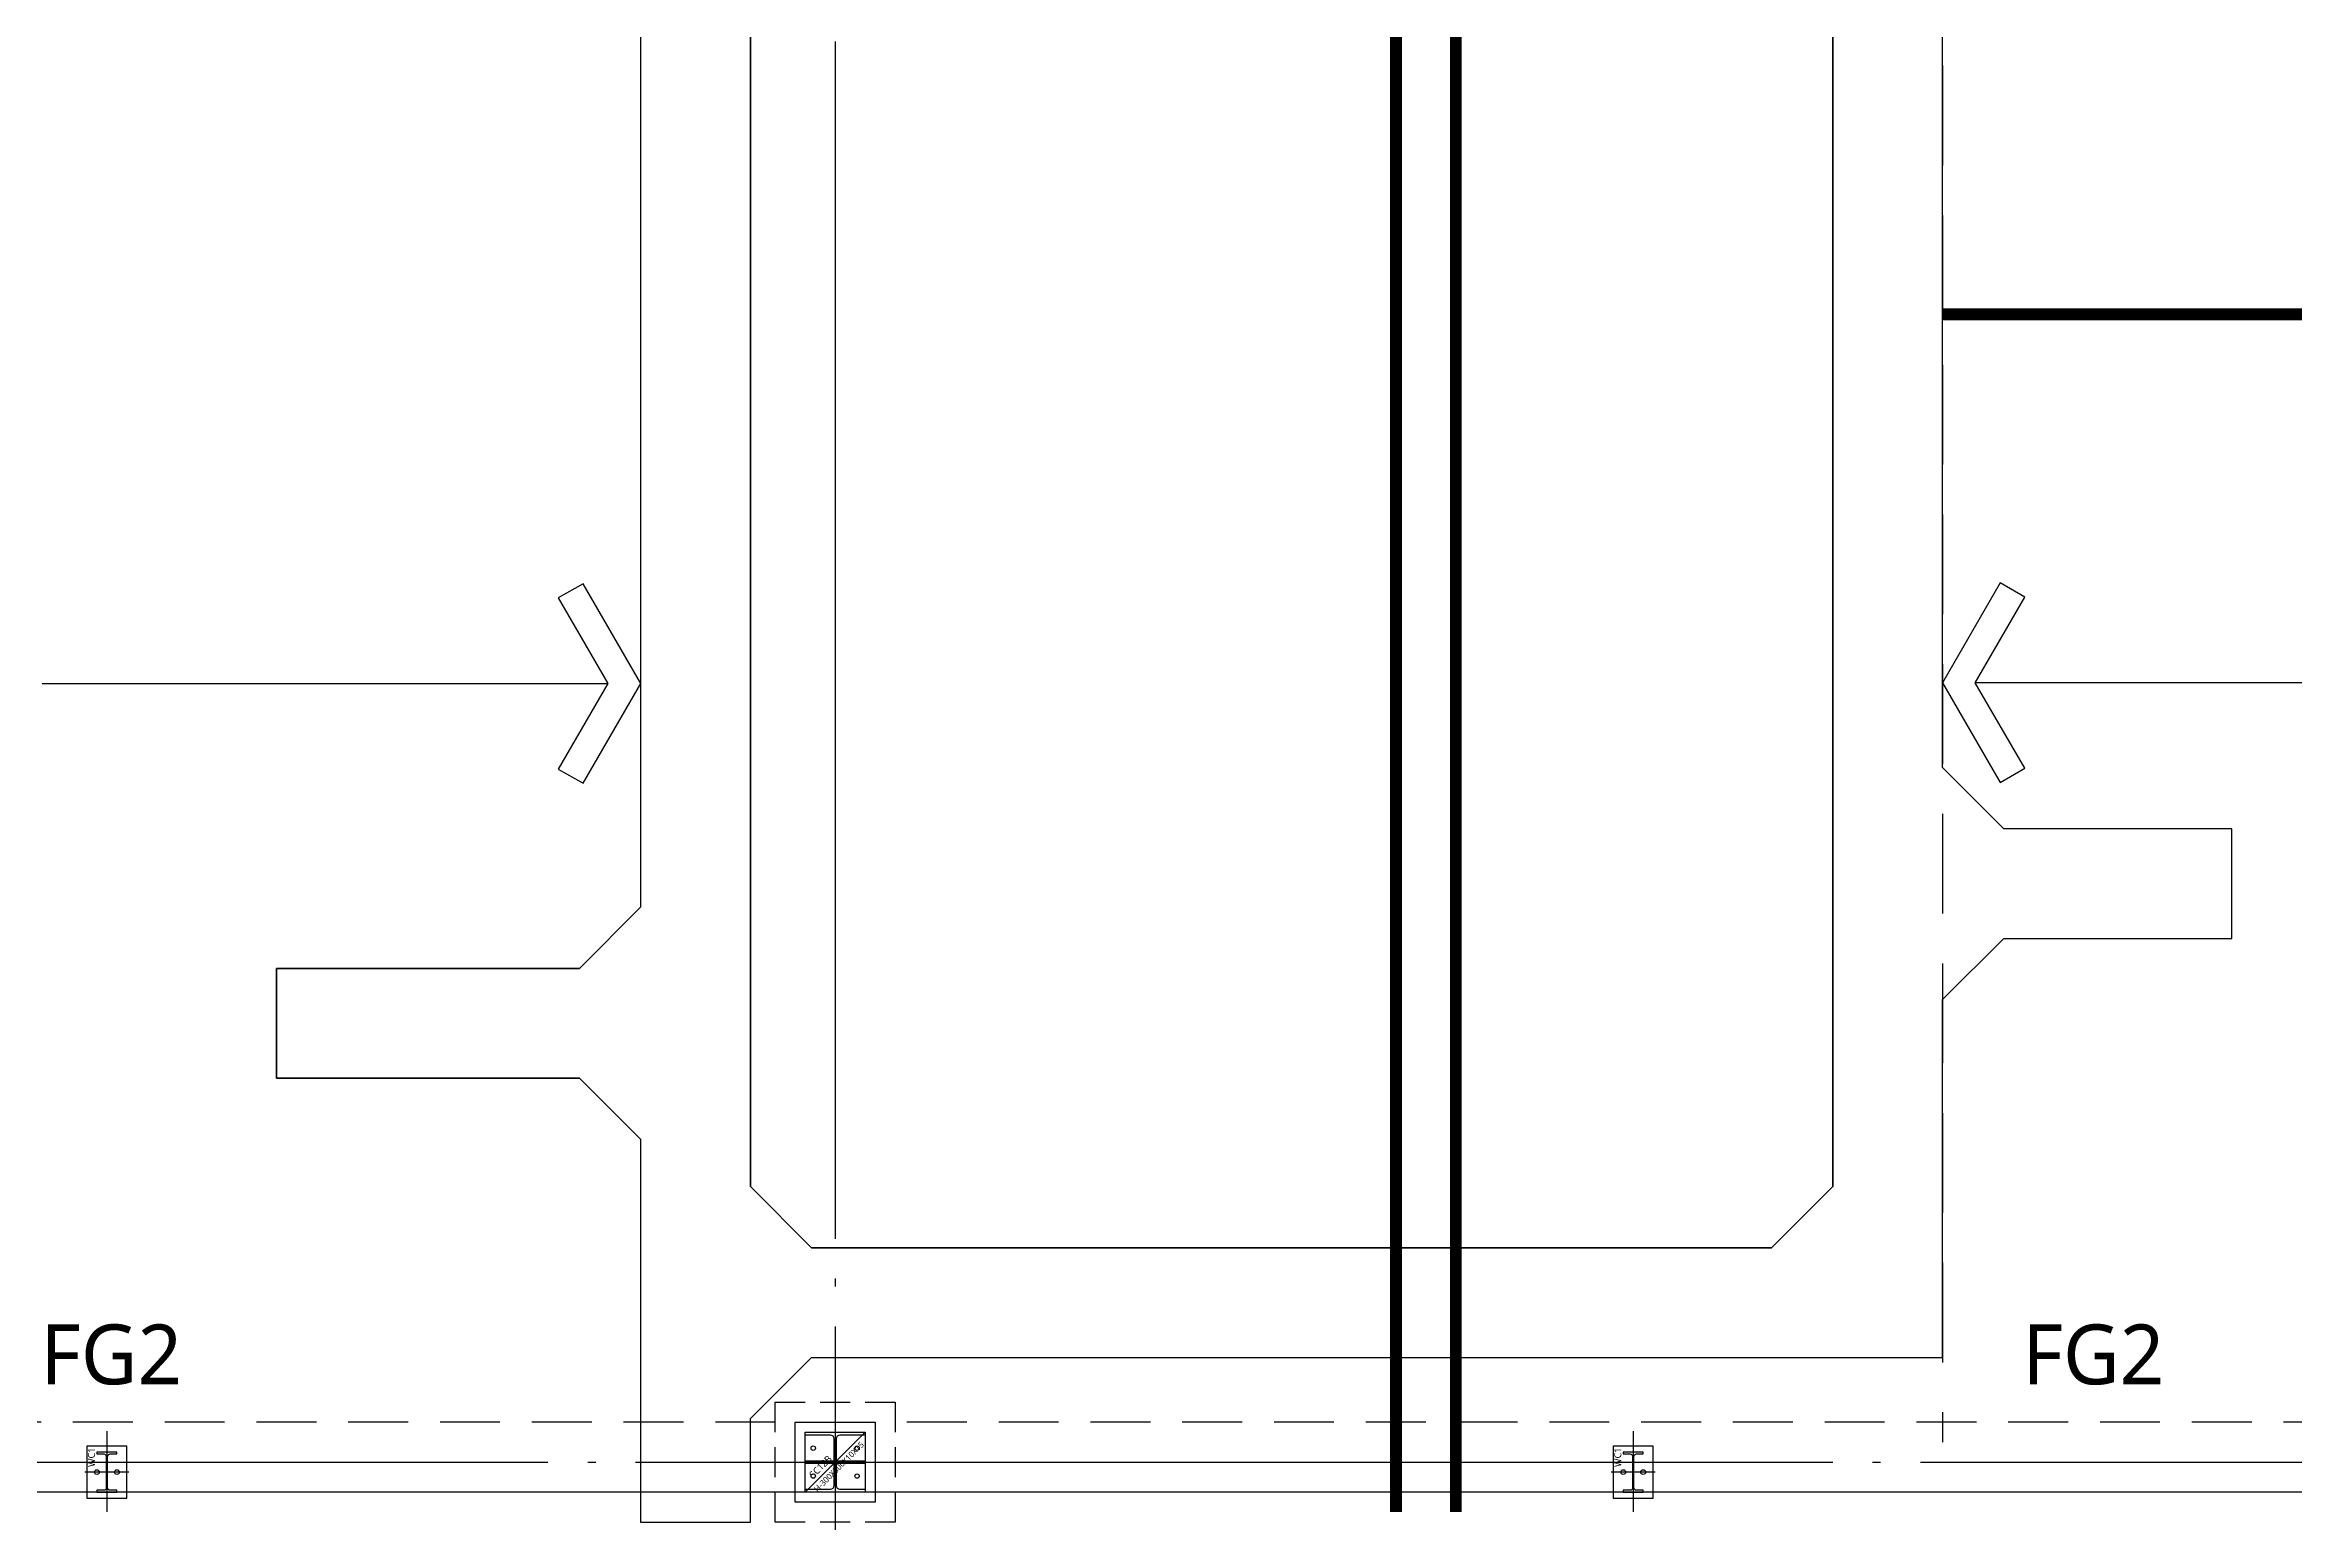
# Model space of a CAD drawing. Header units: millimetres. Extents: x -734060 to 504600, y -7739 to 118800.
# Drawn here: x 61540 to 72817, y 42600 to 50003 of the extents above; entities that cross this region are included whole.
import ezdxf
from ezdxf.enums import TextEntityAlignment as Align

# ---------------------------------------------------------------- set-up
doc = ezdxf.new("R2010")
doc.units = ezdxf.units.MM
doc.header["$LTSCALE"] = 200
for name, pattern in [('CEN-GAUN', [32.2, 30, -1, 0.2, -1]), ('HID', [2.3, 1.5, -0.8]), ('HIDDEN', [0.375, 0.25, -0.125])]:
    doc.linetypes.add(name, pattern=pattern)
doc.layers.get('DEFPOINTS').update_dxf_attribs({"color": 137})
for name, color, linetype in [('0-TEXT SLAB', 7, 'Continuous'), ('09GIRDER', 2, 'Continuous'), ('0바닥전기트렌치', 5, 'Continuous'), ('0배근라인', 4, 'HIDDEN'), ('CEN', 1, 'CEN-GAUN'), ('G', 3, 'Continuous'), ('S-STG', 4, 'Continuous'), ('STEEL BASE', 13, 'Continuous'), ('SYM-LEAD', 6, 'Continuous'), ('WAL', 3, 'Continuous'), ('Z-하부구조체', 6, 'HIDDEN')]:
    doc.layers.add(name, color=color, linetype=linetype)
doc.layers.add('STEEL-CK', color=181, linetype='Continuous', plot=False)
doc.layers.add('TEMP', color=171, linetype='Continuous', plot=False)
doc.styles.add('스타일1', font='malgun.ttf')
doc.styles.add('울릉도L', font='malgun.ttf')

# ---------------------------------------------------------------- blocks, each defined once
blk = doc.blocks.new('X-S-PDH')
at = {"layer": 'Z-하부구조체', "color": 251, "ltscale": 3}
blk.add_lwpolyline([(23700, -42700), (24300, -42700), (24300, -43300), (23700, -43300)], close=True, dxfattribs=at)
blk = doc.blocks.new('S-WC1')
at = {"layer": 'DEFPOINTS'}
for p, q in [((0, 205), (0, -199)), ((110, 0), (-110, 0))]:
    blk.add_line(p, q, dxfattribs=at)
at = {"layer": 'STEEL BASE'}
blk.add_lwpolyline([(100, 130), (-100, 130), (-100, -130), (100, -130)], close=True, dxfattribs=at)
for centre in [(-50, 0), (50, 0)]:
    blk.add_circle(centre, 12, dxfattribs=at)
at = {"layer": 'WAL'}
blk.add_lwpolyline([(50, -100), (50, -91), (16, -91, -0.414214), (3, -78), (3, 78, -0.414214), (16, 91), (50, 91), (50, 100), (-50, 100), (-50, 91), (-16, 91, -0.414214), (-3, 78), (-3, -78, -0.414214), (-16, -91), (-50, -91), (-50, -100)], format="xyb", close=True, dxfattribs=at)
at = {"layer": 'TEMP', "style": '스타일1'}
blk.add_text('WC1', height=35, rotation=90, dxfattribs=at).set_placement((-60, 26))
blk = doc.blocks.new('S-SC12B')
at = {"layer": '09GIRDER'}
blk.add_lwpolyline([(-150, -150), (-150, -135), (-23, -135, 0.414214), (-5, -117), (-5, 117, 0.414214), (-23, 135), (-150, 135), (-150, 150), (150, 150), (150, 135), (23, 135, 0.414214), (5, 117), (5, -117, 0.414214), (23, -135), (150, -135), (150, -150)], format="xyb", close=True, dxfattribs=at)
at = {"layer": 'DEFPOINTS'}
blk.add_line((-150, -150), (150, 150), dxfattribs=at)
blk.add_lwpolyline([(-150, 150), (150, 150), (150, -150), (-150, -150)], close=True, dxfattribs=at)
at = {"layer": 'STEEL BASE'}
for points in [[(-200, 200), (200, 200), (200, -200), (-200, -200)], [(-150, 6), (-5, 6), (-5, -6), (-150, -6)], [(5, 6), (150, 6), (150, -6), (5, -6)]]:
    blk.add_lwpolyline(points, close=True, dxfattribs=at)
for centre in [(-110, 70), (110, 70), (-110, -70), (110, -70)]:
    blk.add_circle(centre, 11, dxfattribs=at)
at = {"layer": 'DEFPOINTS', "style": '스타일1'}
blk.add_text('SC12B', height=35, rotation=45, dxfattribs=at).set_placement((-109, -83))
blk.add_text('H-300X300X10X15', height=30, rotation=45, dxfattribs=at).set_placement((19, -23), align=Align.MIDDLE_CENTER)
blk = doc.blocks.new('x-stu-1Fcol')
for p in [(20350, -43050), (28000, -43050)]:
    blk.add_blockref('S-WC1', p)
at = {"layer": 'STEEL-CK'}
blk.add_blockref('S-SC12B', (24000, -43000), dxfattribs=at)
blk = doc.blocks.new('*U56')
at = {"layer": 'SYM-LEAD'}
blk.add_line((48142, 67814), (50977, 67814), dxfattribs=at)
blk.add_lwpolyline([(50729, 68243), (50977, 67814), (50729, 67385), (50853, 67314), (51142, 67814), (50853, 68314)], close=True, dxfattribs=at)
blk = doc.blocks.new('*U59')
at = {"layer": 'SYM-LEAD'}
blk.add_line((48142, 67814), (50977, 67814), dxfattribs=at)
blk.add_lwpolyline([(50729, 68243), (50977, 67814), (50729, 67385), (50853, 67314), (51142, 67814), (50853, 68314)], close=True, dxfattribs=at)

msp = doc.modelspace()

# ---------------------------------------------------------------- linework, layer by layer
at = {"layer": '0-TEXT SLAB', "const_width": 60}
msp.add_lwpolyline([(68310.9, 42650), (68310.9, 86150)], dxfattribs=at)
at = {"layer": '0-TEXT SLAB', "linetype": 'HID', "ltscale": 3, "const_width": 60}
for points in [[(68610.9, 42650), (68610.9, 86150)], [(84500, 48653.907), (71050, 48653.907)]]:
    msp.add_lwpolyline(points, dxfattribs=at)
at = {"layer": '0바닥전기트렌치'}
for p, q in [((64525, 54975), (64525, 45681.833)), ((71050, 46381.833), (71050, 54975)), ((65075, 54118.167), (65075, 44281.833)), ((70500, 44281.833), (70500, 54118.167)), ((71356.833, 46075), (71050, 46381.833)), ((72500, 46075), (71356.833, 46075)), ((72500, 45525), (72500, 46075)), ((64525, 45681.833), (64218.167, 45375)), ((71050, 45218.167), (71356.833, 45525)), ((71356.833, 45525), (72500, 45525)), ((62700, 44825), (62700, 45375)), ((62700, 45375), (64218.167, 45375)), ((71050, 43425), (71050, 45218.167)), ((64218.167, 44825), (62700, 44825)), ((64525, 44518.167), (64218.167, 44825)), ((64525, 44518.167), (64525, 42600)), ((65075, 44281.833), (65381.833, 43975)), ((70193.167, 43975), (70500, 44281.833)), ((65381.833, 43975), (70193.167, 43975)), ((65075, 43118.167), (65381.833, 43425)), ((65381.833, 43425), (71050, 43425)), ((65075, 42600), (65075, 43118.167)), ((64525.269, 42600), (65075.269, 42600))]:
    msp.add_line(p, q, dxfattribs=at)
for points in [[(71050, 54975), (64525, 54975), (64525, 45681.833), (64218.167, 45375), (62700, 45375), (62700, 44825), (64218.167, 44825), (64525, 44518.167), (64525, 42600), (65075, 42600), (65075, 43118.167), (65381.833, 43425), (71050, 43425), (71050, 45218.167), (71356.833, 45525), (72500, 45525), (72500, 46075), (71356.833, 46075), (71050, 46381.833)], [(70193.167, 54425), (70500, 54118.167), (70500, 44281.833), (70193.167, 43975), (65381.833, 43975), (65075, 44281.833), (65075, 54118.167), (65381.833, 54425)]]:
    msp.add_lwpolyline(points, close=True, dxfattribs=at)
at = {"layer": '0배근라인', "ltscale": 10}
msp.add_line((71050, 55900), (71050, 43000), dxfattribs=at)
at = {"layer": 'CEN'}
for p, q in [((65500, 95100), (65500, 32900)), ((32300, 42900), (117500, 42900))]:
    msp.add_line(p, q, dxfattribs=at)
at = {"layer": 'DEFPOINTS'}
msp.add_lwpolyline([(41350, 86050), (112650, 86050), (112650, 42750), (41350, 42750)], close=True, dxfattribs=at)
at = {"layer": 'G', "color": 252, "linetype": 'HID'}
for points in [[(65200, 43100), (58500, 43100)], [(77200, 43100), (65800, 43100)]]:
    msp.add_lwpolyline(points, dxfattribs=at)

# ---------------------------------------------------------------- block references
for name in ['X-S-PDH', 'x-stu-1Fcol']:
    msp.add_blockref(name, (41500, 85900))
at = {"layer": 'S-STG'}
msp.add_blockref('*U59', (13383.45, -21011.348), dxfattribs=at)
at = {"layer": 'S-STG', "rotation": 180}
msp.add_blockref('*U56', (122191.55, 114620.867), dxfattribs=at)

# ---------------------------------------------------------------- texts
at = {"layer": 'DEFPOINTS', "color": 1, "style": '울릉도L'}
for p in [(61871.955, 43290.11, 0), (71806.492, 43290.11, 0)]:
    msp.add_text('FG2', height=300, dxfattribs=at).set_placement(p, align=Align.CENTER)

doc.saveas('drawing.dxf')
